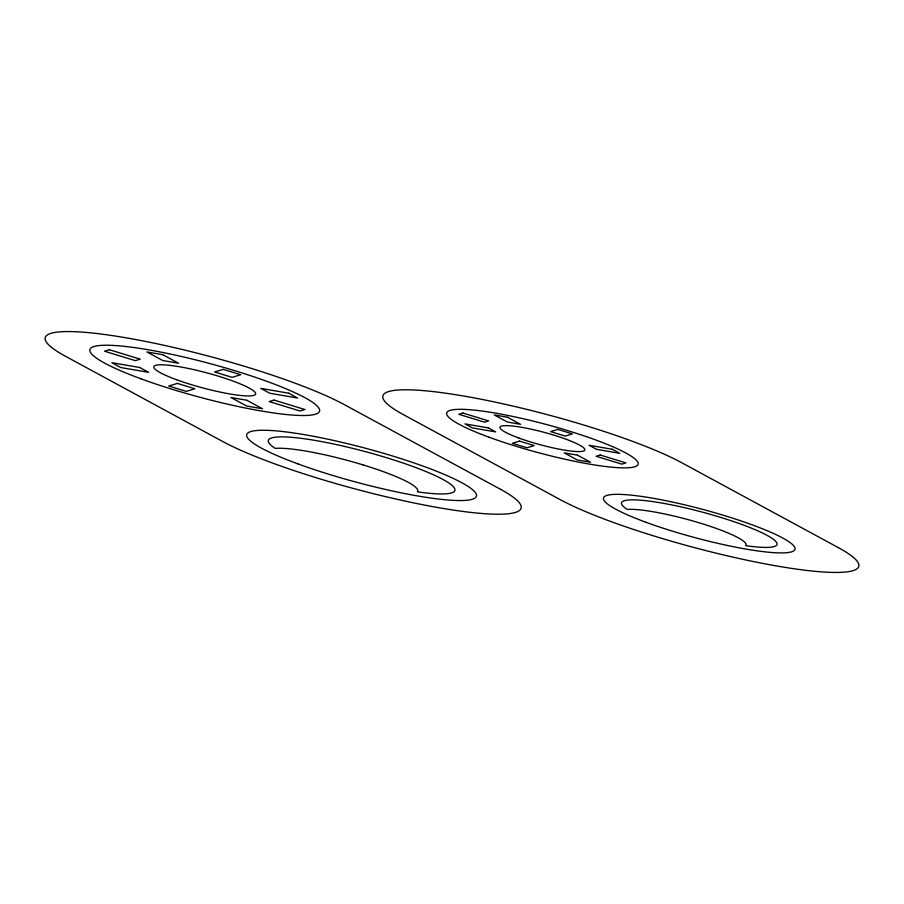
<?xml version="1.0" encoding="UTF-8"?>
<svg xmlns="http://www.w3.org/2000/svg" width="904" height="904" viewBox="0 0 904 904"><rect width="100%" height="100%" fill="white"/><g stroke="black" fill="none" stroke-linecap="round" stroke-linejoin="round"><path stroke-width="1.36" d="M109.384 349.724L104.502 351.215L135.363 360.651L140.244 359.159L109.384 349.724M177.32 383.398L168.72 386.031L186.258 391.387L194.846 388.754L177.32 383.398M223.209 369.352L214.61 371.985L232.136 377.341L240.735 374.708L223.209 369.352M274.093 400.088L269.211 401.579L300.071 411.015L304.953 409.523L274.093 400.088M462.927 413.06L458.859 414.303L484.578 422.168L488.646 420.914L462.927 413.06M519.54 441.118L512.376 443.31L526.987 447.774L534.151 445.582L519.54 441.118M557.779 429.411L550.615 431.603L565.226 436.067L572.39 433.875L557.779 429.411M600.188 455.017L596.12 456.271L621.839 464.136L625.907 462.882L600.188 455.017M162.776 354.696L146.923 351.961L162.663 360.493L178.517 363.227L162.776 354.696M507.426 417.207L494.217 414.925L507.325 422.032L520.534 424.315L507.426 417.207M139.747 367.51L111.847 362.696L120.797 367.544L148.697 372.358L139.747 367.51M288.67 393.195L260.77 388.381L269.708 393.229L297.608 398.042L288.67 393.195M488.239 427.874L464.984 423.874L472.442 427.908L495.686 431.92L488.239 427.874M612.324 449.277L589.08 445.265L596.527 449.311L619.782 453.322L612.324 449.277M577.43 455.153L564.232 452.87L577.34 459.989L590.549 462.26L577.43 455.153M246.792 400.235L230.938 397.5L246.679 406.043L262.533 408.766L246.792 400.235M838.302 547.609L681.413 462.565A165.138 24.408 15 0 0 463.944 396.076A165.138 24.408 15 0 0 403.353 414.62L560.231 499.652A165.138 24.408 15 0 0 777.711 566.153A165.138 24.408 15 0 0 838.302 547.609M500.646 489.38L343.769 404.348A165.138 24.408 15 0 0 126.289 337.847A165.138 24.408 15 0 0 65.698 356.391L222.587 441.434A165.138 24.408 15 0 0 440.056 507.924A165.138 24.408 15 0 0 500.646 489.38M363.159 464.938A77.258 11.424 15 0 0 275.212 448.384A96.57 14.272 15 0 1 319.191 441.152A96.57 14.272 15 0 1 440.926 478.374A96.57 14.272 15 0 1 417.309 491.832A77.258 11.424 15 0 0 363.159 464.938M176.427 379.669A52.714 7.797 15 0 0 255.583 394.2A52.714 7.797 15 0 0 182.19 367.239A52.714 7.797 15 0 0 176.427 379.669M140.888 378.776A118.899 17.572 15 0 0 319.428 411.569A118.899 17.572 15 0 0 153.883 350.763A118.899 17.572 15 0 0 140.888 378.776M297.766 463.82A118.899 17.572 15 0 0 476.306 496.601A118.899 17.572 15 0 0 310.773 435.796A118.899 17.572 15 0 0 297.766 463.82M663.909 503.415A80.479 11.899 15 0 0 627.263 509.449A64.376 9.515 15 0 1 700.555 523.235A64.376 9.515 15 0 1 745.676 545.654A80.479 11.899 15 0 0 765.36 534.433A80.479 11.899 15 0 0 663.909 503.415M646.066 522.309A99.078 14.645 15 0 0 794.842 549.632A99.078 14.645 15 0 0 656.903 498.951A99.078 14.645 15 0 0 646.066 522.309M518.794 438.011A43.923 6.497 15 0 0 584.752 450.124A43.923 6.497 15 0 0 523.597 427.66A43.923 6.497 15 0 0 518.794 438.011M489.177 437.265A99.078 14.645 15 0 0 637.964 464.599A99.078 14.645 15 0 0 500.014 413.919A99.078 14.645 15 0 0 489.177 437.265"/></g></svg>
